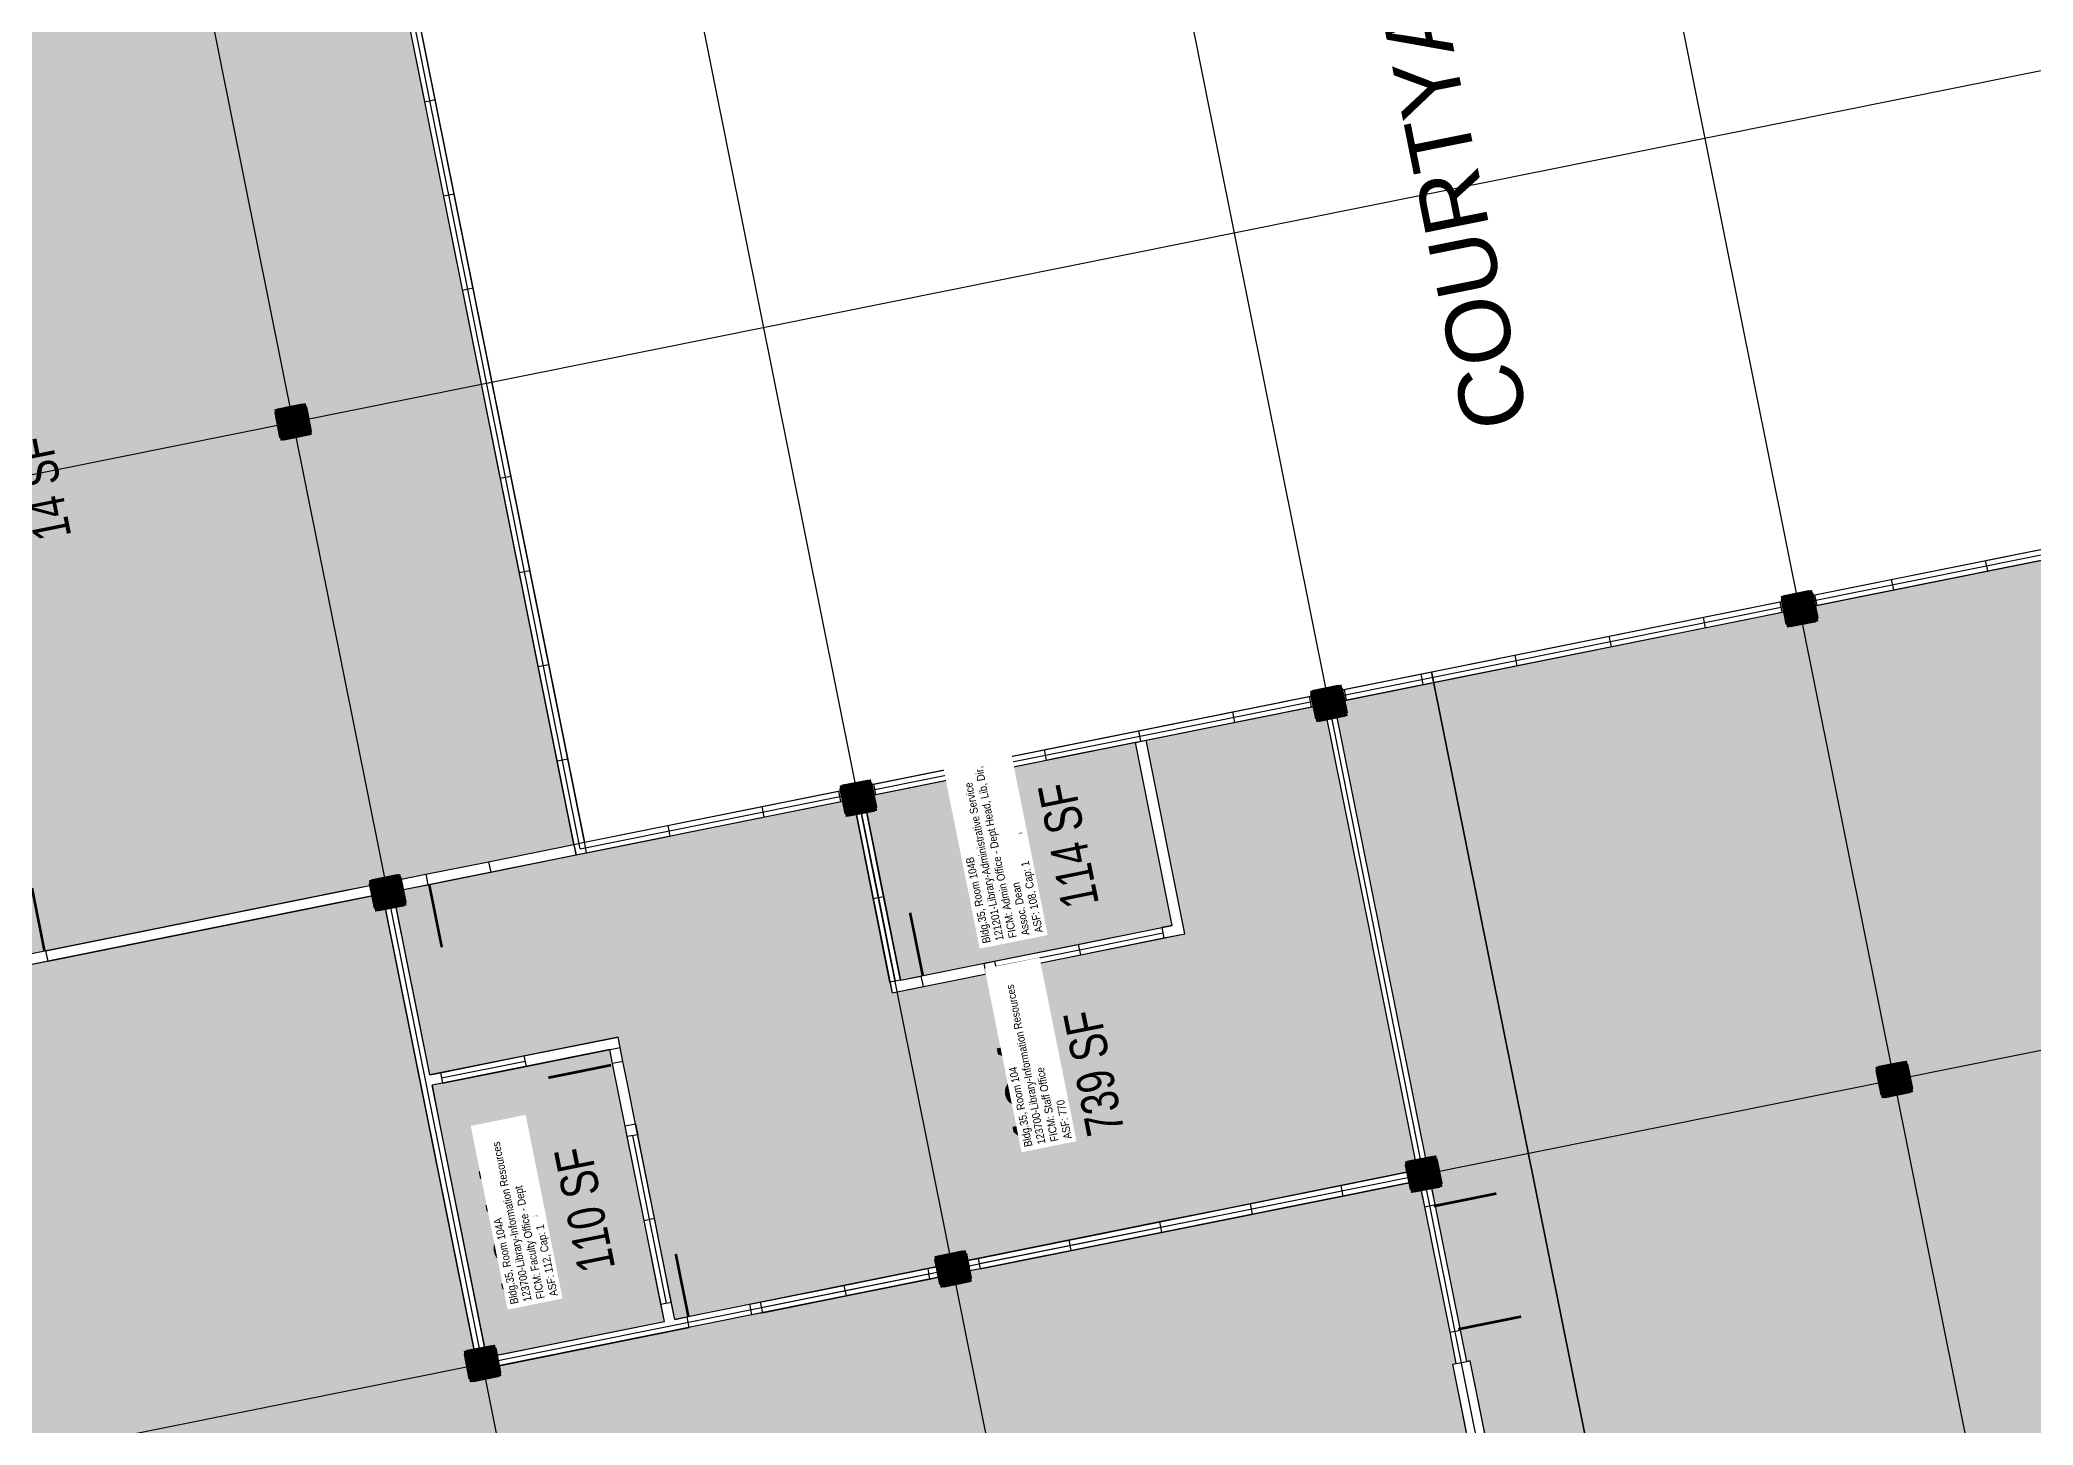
# Model space of a CAD drawing. Header units: inches. Extents: x 69201055 to 69205028, y 27678536 to 27681908.
# Drawn here: x 69202291 to 69203412, y 27679277 to 27680056 of the extents above; entities that cross this region are included whole.
import ezdxf
from ezdxf.enums import TextEntityAlignment as Align

# ---------------------------------------------------------------- set-up
doc = ezdxf.new("R2010")
doc.units = ezdxf.units.IN
doc.header["$LTSCALE"] = 10
doc.header["$MEASUREMENT"] = 0
doc.layers.get('0').update_dxf_attribs({"linetype": 'CONTINUOUS'})
for name, color, linetype in [('A-COLS', 5, 'CONTINUOUS'), ('A-DOOR', 2, 'CONTINUOUS'), ('A-GLAZ', 1, 'CONTINUOUS'), ('A-GRID', 1, 'CONTINUOUS'), ('A-IDEN-RNUM', 7, 'CONTINUOUS'), ('A-IDEN-SNUM', 4, 'CONTINUOUS'), ('A-IDEN-TEXT', 4, 'CONTINUOUS'), ('A-IDEN-VNUM', 4, 'CONTINUOUS'), ('A-WALL', 5, 'CONTINUOUS'), ('AREA-ASSIGN', 7, 'CONTINUOUS'), ('AREA-GROSS', 1, 'CONTINUOUS'), ('AREA-TEXT', 3, 'CONTINUOUS'), ('Rooms-Category-Color', 7, 'CONTINUOUS'), ('Rooms-College-Color', 7, 'CONTINUOUS'), ('Rooms-Department-Color', 7, 'CONTINUOUS'), ('Rooms-Division-Color', 7, 'CONTINUOUS'), ('Rooms-Information', 7, 'CONTINUOUS')]:
    doc.layers.add(name, color=color, linetype=linetype)
doc.styles.add('Annotative', font='arial.ttf')
doc.styles.add('CP_AREA', font='arial.ttf', dxfattribs={"height": 15})
doc.styles.add('CP_ROOMSNUMBER', font='arial.ttf', dxfattribs={"height": 1})
doc.styles.add('CP_ROOMVNUMBER', font='arial.ttf', dxfattribs={"width": 0.85, "height": 0.075})

# ---------------------------------------------------------------- blocks, each defined once
blk = doc.blocks.new('COL')
at = {"layer": 'A-COLS', "const_width": 18}
blk.add_lwpolyline([(0, 9), (0, -9)], dxfattribs=at)
at = {"layer": 'A-COLS'}
blk.add_lwpolyline([(9, 7), (9, -7), (7, -9), (-7, -9), (-9, -7), (-9, 7), (-7, 9), (7, 9)], close=True, dxfattribs=at)

msp = doc.modelspace()

# ---------------------------------------------------------------- hatches: boundary and pattern name
at = {"layer": 'Rooms-Category-Color', "true_color": 0xadadad}
msp.add_hatch(color=253, dxfattribs=at).paths.add_polyline_path([(69202189.7, 27679682), (69202220.5, 27679529.1), (69202223.4, 27679529.7), (69202258.7, 27679536.8), (69202461.6, 27679577.6), (69202482.2, 27679581.7), (69202488.1, 27679582.9), (69202494, 27679584.1), (69202507.7, 27679586.8), (69202543, 27679593.9), (69202591, 27679603.6), (69202507.7, 27680018.3), (69202506.5, 27680024.2), (69202486.4, 27680124.2), (69202485.8, 27680127.1), (69203597.5, 27680350.6), (69203611.7, 27680280.1), (69203618.8, 27680244.8), (69203663.6, 27680021.9), (69203914.6, 27680072.4), (69203954.9, 27679871.7), (69203825.5, 27679845.7), (69203785.2, 27680046.4), (69203663.6, 27680021.9), (69203704, 27679821.2), (69203704.6, 27679818.3), (69203714.2, 27679770.3), (69203721.3, 27679735), (69203730, 27679691.8), (69203732.9, 27679692.4), (69203782.9, 27679702.5), (69203788.8, 27679703.7), (69203831, 27679712.1), (69203832.9, 27679712.5), (69203838.8, 27679713.7), (69204100.6, 27679766.3), (69204073.6, 27679900.7), (69204042.6, 27680054.6), (69204138.7, 27680073.9), (69204114.4, 27680194.5), (69204539, 27680279.8), (69204544.8, 27680281), (69204541.1, 27680299.6), (69204534, 27680334.9), (69204533.4, 27680337.9), (69204526.3, 27680373.2), (69204513.3, 27680437.9), (69204506.2, 27680473.2), (69204505.2, 27680478.1), (69204498.1, 27680513.4), (69204496.3, 27680522.2), (69204492.8, 27680539.8), (69204473.3, 27680636.9), (69204052.7, 27680552.3), (69203956.6, 27680533), (69203952.7, 27680532.2), (69203155.6, 27680372), (69203156.2, 27680369), (69203151.3, 27680368), (69203150.4, 27680367.8), (69202878.8, 27680313.2), (69202843.5, 27680306.1), (69202235.7, 27680183.9), (69202165.1, 27680169.7), (69202097.4, 27680156.1), (69202097.8, 27680154.2), (69202098.6, 27680150.2), (69202099, 27680148.3), (69202104.9, 27680118.9), (69202105.7, 27680114.9), (69202106.1, 27680113), (69202118.1, 27680053.2), (69202115.2, 27680052.6), (69202124, 27680009), (69202132.2, 27679967.8), (69202147, 27679894.4), (69202155.3, 27679853.2)])
at = {"layer": 'Rooms-Category-Color', "true_color": 0xfa9ba3}
for points in [[(69203906.7, 27679320.4), (69203905.7, 27679320.2), (69203909.3, 27679302.5), (69203910.2, 27679302.7), (69203931.1, 27679198.8), (69203886, 27679189.7), (69203839, 27679180.3), (69203674.3, 27679147.2), (69203667, 27679183.4), (69203412.1, 27679132.2), (69203394.9, 27679217.5), (69203393.9, 27679217.3), (69203382.2, 27679214.9), (69203376.3, 27679213.7), (69203378.3, 27679203.9), (69203379.5, 27679198), (69203262.8, 27679174.6), (69203227.5, 27679167.5), (69203132.4, 27679148.4), (69203131.2, 27679154.2), (69203129.2, 27679164), (69203125.3, 27679163.3), (69203095.2, 27679313.3), (69203093.2, 27679312.9), (69203089.7, 27679330.5), (69203075.5, 27679401.1), (69203072.5, 27679415.8), (69203045.9, 27679548.2), (69203044.7, 27679554), (69203018.7, 27679683.4), (69203024.6, 27679684.6), (69203271.6, 27679734.3), (69203277.5, 27679735.5), (69203283.4, 27679736.7), (69203436.3, 27679767.4), (69203442.2, 27679768.6), (69203542.2, 27679788.7), (69203548.1, 27679789.9), (69203606.9, 27679801.7), (69203698.1, 27679820.1), (69203708.3, 27679769.1), (69203715.4, 27679733.8), (69203725.9, 27679681.8), (69203733, 27679646.5), (69203751.9, 27679552.4), (69203764.6, 27679555), (69203799.9, 27679562.1), (69203855.8, 27679573.3), (69203902.5, 27679341), (69203903.7, 27679335.1)], [(69202618.6, 27679481.6), (69202617, 27679489.5), (69202615.9, 27679495.3), (69202510, 27679474.1), (69202489.3, 27679577), (69202495.2, 27679578.2), (69202508.9, 27679580.9), (69202544.2, 27679588), (69202589.3, 27679597.1), (69202592.2, 27679597.7), (69202595.2, 27679598.3), (69202642.2, 27679607.7), (69202648.1, 27679608.9), (69202742.2, 27679627.9), (69202748.1, 27679629), (69202749.9, 27679620.2), (69202770, 27679520.2), (69202795.2, 27679525.3), (69202830.5, 27679532.4), (69202934.7, 27679553.3), (69202912.8, 27679662.2), (69203012.8, 27679682.3), (69203038.8, 27679552.9), (69203040, 27679547), (69203065.4, 27679420.5), (69203059.6, 27679419.3), (69202956.6, 27679398.6), (69202921.3, 27679391.5), (69202647.8, 27679336.5), (69202625.7, 27679446.3), (69202621.2, 27679468.9)], [(69202794.1, 27679531.2), (69202829.3, 27679538.3), (69202927.6, 27679558), (69202906.9, 27679661), (69202859.9, 27679651.5), (69202854, 27679650.3), (69202754, 27679630.2), (69202755.8, 27679621.4), (69202774.7, 27679527.3)], [(69202612.7, 27679480.4), (69202611.2, 27679488.3), (69202511.2, 27679468.2), (69202515.3, 27679447.6), (69202541.9, 27679315.2), (69202641.9, 27679335.3), (69202619.8, 27679445.1), (69202616.5, 27679461.8)]]:
    msp.add_hatch(color=241, dxfattribs=at).paths.add_polyline_path(points)
at = {"layer": 'Rooms-Category-Color', "true_color": 0x99d7b2}
msp.add_hatch(color=253, dxfattribs=at).paths.add_polyline_path([(69202872.9, 27679023.8), (69202880.2, 27678987.5), (69202983.1, 27679008.2), (69202959.8, 27679123.9), (69203014.7, 27679134.9), (69203050, 27679142), (69203112.8, 27679154.6), (69203111.6, 27679160.5), (69203115.5, 27679161.3), (69203112.6, 27679176), (69203111.4, 27679181.9), (69203085.4, 27679311.3), (69203087.3, 27679311.7), (69203083.8, 27679329.3), (69203066.6, 27679414.6), (69203060.7, 27679413.4), (69202957.8, 27679392.7), (69202922.5, 27679385.6), (69202860.7, 27679373.2), (69202854.9, 27679372), (69202537.2, 27679308.2), (69202510.6, 27679440.5), (69202483.4, 27679575.8), (69202462.8, 27679571.7), (69202456.9, 27679570.5), (69202221.6, 27679523.2), (69202225.8, 27679502.6), (69202232.9, 27679467.3), (69202274.3, 27679261.4), (69202275.5, 27679255.5), (69202062.7, 27679212.8), (69202027.4, 27679205.7), (69202013.7, 27679202.9), (69201907.8, 27679181.6), (69201910.6, 27679167.9), (69201924.8, 27679097.3), (69201961.8, 27678913), (69202055.9, 27678931.9), (69202054.6, 27678938.8), (69202052.8, 27678947.6), (69202070.4, 27678951.1), (69202072.2, 27678942.3), (69202073.6, 27678935.5), (69202170.6, 27678955), (69202205.9, 27678962.1), (69202320.6, 27678985.1), (69202319.3, 27678992), (69202317.5, 27679000.8), (69202320.4, 27679001.4), (69202323.4, 27679002), (69202335.1, 27679004.4), (69202336.3, 27678998.5), (69202489.3, 27679029.2), (69202490.8, 27679021.4), (69202497.9, 27678986.1), (69202512.5, 27678913.6), (69202615.5, 27678934.3), (69202608.2, 27678970.5), (69202618, 27678972.5), (69202863.1, 27679021.8)])
at = {"layer": 'Rooms-College-Color', "true_color": 0xadadad}
msp.add_hatch(color=253, dxfattribs=at).paths.add_polyline_path([(69202189.7, 27679682), (69202220.5, 27679529.1), (69202223.4, 27679529.7), (69202258.7, 27679536.8), (69202461.6, 27679577.6), (69202482.2, 27679581.7), (69202488.1, 27679582.9), (69202494, 27679584.1), (69202507.7, 27679586.8), (69202543, 27679593.9), (69202591, 27679603.6), (69202507.7, 27680018.3), (69202506.5, 27680024.2), (69202486.4, 27680124.2), (69202485.8, 27680127.1), (69203597.5, 27680350.6), (69203611.7, 27680280.1), (69203618.8, 27680244.8), (69203663.6, 27680021.9), (69203914.6, 27680072.4), (69203954.9, 27679871.7), (69203825.5, 27679845.7), (69203785.2, 27680046.4), (69203663.6, 27680021.9), (69203704, 27679821.2), (69203704.6, 27679818.3), (69203714.2, 27679770.3), (69203721.3, 27679735), (69203730, 27679691.8), (69203732.9, 27679692.4), (69203782.9, 27679702.5), (69203788.8, 27679703.7), (69203831, 27679712.1), (69203832.9, 27679712.5), (69203838.8, 27679713.7), (69204100.6, 27679766.3), (69204073.6, 27679900.7), (69204042.6, 27680054.6), (69204138.7, 27680073.9), (69204114.4, 27680194.5), (69204539, 27680279.8), (69204544.8, 27680281), (69204541.1, 27680299.6), (69204534, 27680334.9), (69204533.4, 27680337.9), (69204526.3, 27680373.2), (69204513.3, 27680437.9), (69204506.2, 27680473.2), (69204505.2, 27680478.1), (69204498.1, 27680513.4), (69204496.3, 27680522.2), (69204492.8, 27680539.8), (69204473.3, 27680636.9), (69204052.7, 27680552.3), (69203956.6, 27680533), (69203952.7, 27680532.2), (69203155.6, 27680372), (69203156.2, 27680369), (69203151.3, 27680368), (69203150.4, 27680367.8), (69202878.8, 27680313.2), (69202843.5, 27680306.1), (69202235.7, 27680183.9), (69202165.1, 27680169.7), (69202097.4, 27680156.1), (69202097.8, 27680154.2), (69202098.6, 27680150.2), (69202099, 27680148.3), (69202104.9, 27680118.9), (69202105.7, 27680114.9), (69202106.1, 27680113), (69202118.1, 27680053.2), (69202115.2, 27680052.6), (69202124, 27680009), (69202132.2, 27679967.8), (69202147, 27679894.4), (69202155.3, 27679853.2)])
at = {"layer": 'Rooms-College-Color', "true_color": 0x80bc67}
for points in [[(69203906.7, 27679320.4), (69203905.7, 27679320.2), (69203909.3, 27679302.5), (69203910.2, 27679302.7), (69203931.1, 27679198.8), (69203886, 27679189.7), (69203839, 27679180.3), (69203674.3, 27679147.2), (69203667, 27679183.4), (69203412.1, 27679132.2), (69203394.9, 27679217.5), (69203393.9, 27679217.3), (69203382.2, 27679214.9), (69203376.3, 27679213.7), (69203378.3, 27679203.9), (69203379.5, 27679198), (69203262.8, 27679174.6), (69203227.5, 27679167.5), (69203132.4, 27679148.4), (69203131.2, 27679154.2), (69203129.2, 27679164), (69203125.3, 27679163.3), (69203095.2, 27679313.3), (69203093.2, 27679312.9), (69203089.7, 27679330.5), (69203075.5, 27679401.1), (69203072.5, 27679415.8), (69203045.9, 27679548.2), (69203044.7, 27679554), (69203018.7, 27679683.4), (69203024.6, 27679684.6), (69203271.6, 27679734.3), (69203277.5, 27679735.5), (69203283.4, 27679736.7), (69203436.3, 27679767.4), (69203442.2, 27679768.6), (69203542.2, 27679788.7), (69203548.1, 27679789.9), (69203606.9, 27679801.7), (69203698.1, 27679820.1), (69203708.3, 27679769.1), (69203715.4, 27679733.8), (69203725.9, 27679681.8), (69203733, 27679646.5), (69203751.9, 27679552.4), (69203764.6, 27679555), (69203799.9, 27679562.1), (69203855.8, 27679573.3), (69203902.5, 27679341), (69203903.7, 27679335.1)], [(69202618.6, 27679481.6), (69202617, 27679489.5), (69202615.9, 27679495.3), (69202510, 27679474.1), (69202489.3, 27679577), (69202495.2, 27679578.2), (69202508.9, 27679580.9), (69202544.2, 27679588), (69202589.3, 27679597.1), (69202592.2, 27679597.7), (69202595.2, 27679598.3), (69202642.2, 27679607.7), (69202648.1, 27679608.9), (69202742.2, 27679627.9), (69202748.1, 27679629), (69202749.9, 27679620.2), (69202770, 27679520.2), (69202795.2, 27679525.3), (69202830.5, 27679532.4), (69202934.7, 27679553.3), (69202912.8, 27679662.2), (69203012.8, 27679682.3), (69203038.8, 27679552.9), (69203040, 27679547), (69203065.4, 27679420.5), (69203059.6, 27679419.3), (69202956.6, 27679398.6), (69202921.3, 27679391.5), (69202647.8, 27679336.5), (69202625.7, 27679446.3), (69202621.2, 27679468.9)], [(69202794.1, 27679531.2), (69202829.3, 27679538.3), (69202927.6, 27679558), (69202906.9, 27679661), (69202859.9, 27679651.5), (69202854, 27679650.3), (69202754, 27679630.2), (69202755.8, 27679621.4), (69202774.7, 27679527.3)], [(69202872.9, 27679023.8), (69202880.2, 27678987.5), (69202983.1, 27679008.2), (69202959.8, 27679123.9), (69203014.7, 27679134.9), (69203050, 27679142), (69203112.8, 27679154.6), (69203111.6, 27679160.5), (69203115.5, 27679161.3), (69203112.6, 27679176), (69203111.4, 27679181.9), (69203085.4, 27679311.3), (69203087.3, 27679311.7), (69203083.8, 27679329.3), (69203066.6, 27679414.6), (69203060.7, 27679413.4), (69202957.8, 27679392.7), (69202922.5, 27679385.6), (69202860.7, 27679373.2), (69202854.9, 27679372), (69202537.2, 27679308.2), (69202510.6, 27679440.5), (69202483.4, 27679575.8), (69202462.8, 27679571.7), (69202456.9, 27679570.5), (69202221.6, 27679523.2), (69202225.8, 27679502.6), (69202232.9, 27679467.3), (69202274.3, 27679261.4), (69202275.5, 27679255.5), (69202062.7, 27679212.8), (69202027.4, 27679205.7), (69202013.7, 27679202.9), (69201907.8, 27679181.6), (69201910.6, 27679167.9), (69201924.8, 27679097.3), (69201961.8, 27678913), (69202055.9, 27678931.9), (69202054.6, 27678938.8), (69202052.8, 27678947.6), (69202070.4, 27678951.1), (69202072.2, 27678942.3), (69202073.6, 27678935.5), (69202170.6, 27678955), (69202205.9, 27678962.1), (69202320.6, 27678985.1), (69202319.3, 27678992), (69202317.5, 27679000.8), (69202320.4, 27679001.4), (69202323.4, 27679002), (69202335.1, 27679004.4), (69202336.3, 27678998.5), (69202489.3, 27679029.2), (69202490.8, 27679021.4), (69202497.9, 27678986.1), (69202512.5, 27678913.6), (69202615.5, 27678934.3), (69202608.2, 27678970.5), (69202618, 27678972.5), (69202863.1, 27679021.8)], [(69202612.7, 27679480.4), (69202611.2, 27679488.3), (69202511.2, 27679468.2), (69202515.3, 27679447.6), (69202541.9, 27679315.2), (69202641.9, 27679335.3), (69202619.8, 27679445.1), (69202616.5, 27679461.8)]]:
    msp.add_hatch(color=83, dxfattribs=at).paths.add_polyline_path(points)
at = {"layer": 'Rooms-Department-Color', "true_color": 0xacacac}
msp.add_hatch(color=253, dxfattribs=at).paths.add_polyline_path([(69202189.7, 27679682), (69202220.5, 27679529.1), (69202223.4, 27679529.7), (69202258.7, 27679536.8), (69202461.6, 27679577.6), (69202482.2, 27679581.7), (69202488.1, 27679582.9), (69202494, 27679584.1), (69202507.7, 27679586.8), (69202543, 27679593.9), (69202591, 27679603.6), (69202507.7, 27680018.3), (69202506.5, 27680024.2), (69202486.4, 27680124.2), (69202485.8, 27680127.1), (69203597.5, 27680350.6), (69203611.7, 27680280.1), (69203618.8, 27680244.8), (69203663.6, 27680021.9), (69203914.6, 27680072.4), (69203954.9, 27679871.7), (69203825.5, 27679845.7), (69203785.2, 27680046.4), (69203663.6, 27680021.9), (69203704, 27679821.2), (69203704.6, 27679818.3), (69203714.2, 27679770.3), (69203721.3, 27679735), (69203730, 27679691.8), (69203732.9, 27679692.4), (69203782.9, 27679702.5), (69203788.8, 27679703.7), (69203831, 27679712.1), (69203832.9, 27679712.5), (69203838.8, 27679713.7), (69204100.6, 27679766.3), (69204073.6, 27679900.7), (69204042.6, 27680054.6), (69204138.7, 27680073.9), (69204114.4, 27680194.5), (69204539, 27680279.8), (69204544.8, 27680281), (69204541.1, 27680299.6), (69204534, 27680334.9), (69204533.4, 27680337.9), (69204526.3, 27680373.2), (69204513.3, 27680437.9), (69204506.2, 27680473.2), (69204505.2, 27680478.1), (69204498.1, 27680513.4), (69204496.3, 27680522.2), (69204492.8, 27680539.8), (69204473.3, 27680636.9), (69204052.7, 27680552.3), (69203956.6, 27680533), (69203952.7, 27680532.2), (69203155.6, 27680372), (69203156.2, 27680369), (69203151.3, 27680368), (69203150.4, 27680367.8), (69202878.8, 27680313.2), (69202843.5, 27680306.1), (69202235.7, 27680183.9), (69202165.1, 27680169.7), (69202097.4, 27680156.1), (69202097.8, 27680154.2), (69202098.6, 27680150.2), (69202099, 27680148.3), (69202104.9, 27680118.9), (69202105.7, 27680114.9), (69202106.1, 27680113), (69202118.1, 27680053.2), (69202115.2, 27680052.6), (69202124, 27680009), (69202132.2, 27679967.8), (69202147, 27679894.4), (69202155.3, 27679853.2)])
at = {"layer": 'Rooms-Department-Color', "true_color": 0x62f98f}
for points in [[(69203906.7, 27679320.4), (69203905.7, 27679320.2), (69203909.3, 27679302.5), (69203910.2, 27679302.7), (69203931.1, 27679198.8), (69203886, 27679189.7), (69203839, 27679180.3), (69203674.3, 27679147.2), (69203667, 27679183.4), (69203412.1, 27679132.2), (69203394.9, 27679217.5), (69203393.9, 27679217.3), (69203382.2, 27679214.9), (69203376.3, 27679213.7), (69203378.3, 27679203.9), (69203379.5, 27679198), (69203262.8, 27679174.6), (69203227.5, 27679167.5), (69203132.4, 27679148.4), (69203131.2, 27679154.2), (69203129.2, 27679164), (69203125.3, 27679163.3), (69203095.2, 27679313.3), (69203093.2, 27679312.9), (69203089.7, 27679330.5), (69203075.5, 27679401.1), (69203072.5, 27679415.8), (69203045.9, 27679548.2), (69203044.7, 27679554), (69203018.7, 27679683.4), (69203024.6, 27679684.6), (69203271.6, 27679734.3), (69203277.5, 27679735.5), (69203283.4, 27679736.7), (69203436.3, 27679767.4), (69203442.2, 27679768.6), (69203542.2, 27679788.7), (69203548.1, 27679789.9), (69203606.9, 27679801.7), (69203698.1, 27679820.1), (69203708.3, 27679769.1), (69203715.4, 27679733.8), (69203725.9, 27679681.8), (69203733, 27679646.5), (69203751.9, 27679552.4), (69203764.6, 27679555), (69203799.9, 27679562.1), (69203855.8, 27679573.3), (69203902.5, 27679341), (69203903.7, 27679335.1)], [(69202618.6, 27679481.6), (69202617, 27679489.5), (69202615.9, 27679495.3), (69202510, 27679474.1), (69202489.3, 27679577), (69202495.2, 27679578.2), (69202508.9, 27679580.9), (69202544.2, 27679588), (69202589.3, 27679597.1), (69202592.2, 27679597.7), (69202595.2, 27679598.3), (69202642.2, 27679607.7), (69202648.1, 27679608.9), (69202742.2, 27679627.9), (69202748.1, 27679629), (69202749.9, 27679620.2), (69202770, 27679520.2), (69202795.2, 27679525.3), (69202830.5, 27679532.4), (69202934.7, 27679553.3), (69202912.8, 27679662.2), (69203012.8, 27679682.3), (69203038.8, 27679552.9), (69203040, 27679547), (69203065.4, 27679420.5), (69203059.6, 27679419.3), (69202956.6, 27679398.6), (69202921.3, 27679391.5), (69202647.8, 27679336.5), (69202625.7, 27679446.3), (69202621.2, 27679468.9)], [(69202794.1, 27679531.2), (69202829.3, 27679538.3), (69202927.6, 27679558), (69202906.9, 27679661), (69202859.9, 27679651.5), (69202854, 27679650.3), (69202754, 27679630.2), (69202755.8, 27679621.4), (69202774.7, 27679527.3)], [(69202872.9, 27679023.8), (69202880.2, 27678987.5), (69202983.1, 27679008.2), (69202959.8, 27679123.9), (69203014.7, 27679134.9), (69203050, 27679142), (69203112.8, 27679154.6), (69203111.6, 27679160.5), (69203115.5, 27679161.3), (69203112.6, 27679176), (69203111.4, 27679181.9), (69203085.4, 27679311.3), (69203087.3, 27679311.7), (69203083.8, 27679329.3), (69203066.6, 27679414.6), (69203060.7, 27679413.4), (69202957.8, 27679392.7), (69202922.5, 27679385.6), (69202860.7, 27679373.2), (69202854.9, 27679372), (69202537.2, 27679308.2), (69202510.6, 27679440.5), (69202483.4, 27679575.8), (69202462.8, 27679571.7), (69202456.9, 27679570.5), (69202221.6, 27679523.2), (69202225.8, 27679502.6), (69202232.9, 27679467.3), (69202274.3, 27679261.4), (69202275.5, 27679255.5), (69202062.7, 27679212.8), (69202027.4, 27679205.7), (69202013.7, 27679202.9), (69201907.8, 27679181.6), (69201910.6, 27679167.9), (69201924.8, 27679097.3), (69201961.8, 27678913), (69202055.9, 27678931.9), (69202054.6, 27678938.8), (69202052.8, 27678947.6), (69202070.4, 27678951.1), (69202072.2, 27678942.3), (69202073.6, 27678935.5), (69202170.6, 27678955), (69202205.9, 27678962.1), (69202320.6, 27678985.1), (69202319.3, 27678992), (69202317.5, 27679000.8), (69202320.4, 27679001.4), (69202323.4, 27679002), (69202335.1, 27679004.4), (69202336.3, 27678998.5), (69202489.3, 27679029.2), (69202490.8, 27679021.4), (69202497.9, 27678986.1), (69202512.5, 27678913.6), (69202615.5, 27678934.3), (69202608.2, 27678970.5), (69202618, 27678972.5), (69202863.1, 27679021.8)], [(69202612.7, 27679480.4), (69202611.2, 27679488.3), (69202511.2, 27679468.2), (69202515.3, 27679447.6), (69202541.9, 27679315.2), (69202641.9, 27679335.3), (69202619.8, 27679445.1), (69202616.5, 27679461.8)]]:
    msp.add_hatch(color=91, dxfattribs=at).paths.add_polyline_path(points)
at = {"layer": 'Rooms-Division-Color', "true_color": 0xadadad}
msp.add_hatch(color=253, dxfattribs=at).paths.add_polyline_path([(69202189.7, 27679682), (69202220.5, 27679529.1), (69202223.4, 27679529.7), (69202258.7, 27679536.8), (69202461.6, 27679577.6), (69202482.2, 27679581.7), (69202488.1, 27679582.9), (69202494, 27679584.1), (69202507.7, 27679586.8), (69202543, 27679593.9), (69202591, 27679603.6), (69202507.7, 27680018.3), (69202506.5, 27680024.2), (69202486.4, 27680124.2), (69202485.8, 27680127.1), (69203597.5, 27680350.6), (69203611.7, 27680280.1), (69203618.8, 27680244.8), (69203663.6, 27680021.9), (69203914.6, 27680072.4), (69203954.9, 27679871.7), (69203825.5, 27679845.7), (69203785.2, 27680046.4), (69203663.6, 27680021.9), (69203704, 27679821.2), (69203704.6, 27679818.3), (69203714.2, 27679770.3), (69203721.3, 27679735), (69203730, 27679691.8), (69203732.9, 27679692.4), (69203782.9, 27679702.5), (69203788.8, 27679703.7), (69203831, 27679712.1), (69203832.9, 27679712.5), (69203838.8, 27679713.7), (69204100.6, 27679766.3), (69204073.6, 27679900.7), (69204042.6, 27680054.6), (69204138.7, 27680073.9), (69204114.4, 27680194.5), (69204539, 27680279.8), (69204544.8, 27680281), (69204541.1, 27680299.6), (69204534, 27680334.9), (69204533.4, 27680337.9), (69204526.3, 27680373.2), (69204513.3, 27680437.9), (69204506.2, 27680473.2), (69204505.2, 27680478.1), (69204498.1, 27680513.4), (69204496.3, 27680522.2), (69204492.8, 27680539.8), (69204473.3, 27680636.9), (69204052.7, 27680552.3), (69203956.6, 27680533), (69203952.7, 27680532.2), (69203155.6, 27680372), (69203156.2, 27680369), (69203151.3, 27680368), (69203150.4, 27680367.8), (69202878.8, 27680313.2), (69202843.5, 27680306.1), (69202235.7, 27680183.9), (69202165.1, 27680169.7), (69202097.4, 27680156.1), (69202097.8, 27680154.2), (69202098.6, 27680150.2), (69202099, 27680148.3), (69202104.9, 27680118.9), (69202105.7, 27680114.9), (69202106.1, 27680113), (69202118.1, 27680053.2), (69202115.2, 27680052.6), (69202124, 27680009), (69202132.2, 27679967.8), (69202147, 27679894.4), (69202155.3, 27679853.2)])
at = {"layer": 'Rooms-Division-Color', "true_color": 0x62f98f}
for points in [[(69203906.7, 27679320.4), (69203905.7, 27679320.2), (69203909.3, 27679302.5), (69203910.2, 27679302.7), (69203931.1, 27679198.8), (69203886, 27679189.7), (69203839, 27679180.3), (69203674.3, 27679147.2), (69203667, 27679183.4), (69203412.1, 27679132.2), (69203394.9, 27679217.5), (69203393.9, 27679217.3), (69203382.2, 27679214.9), (69203376.3, 27679213.7), (69203378.3, 27679203.9), (69203379.5, 27679198), (69203262.8, 27679174.6), (69203227.5, 27679167.5), (69203132.4, 27679148.4), (69203131.2, 27679154.2), (69203129.2, 27679164), (69203125.3, 27679163.3), (69203095.2, 27679313.3), (69203093.2, 27679312.9), (69203089.7, 27679330.5), (69203075.5, 27679401.1), (69203072.5, 27679415.8), (69203045.9, 27679548.2), (69203044.7, 27679554), (69203018.7, 27679683.4), (69203024.6, 27679684.6), (69203271.6, 27679734.3), (69203277.5, 27679735.5), (69203283.4, 27679736.7), (69203436.3, 27679767.4), (69203442.2, 27679768.6), (69203542.2, 27679788.7), (69203548.1, 27679789.9), (69203606.9, 27679801.7), (69203698.1, 27679820.1), (69203708.3, 27679769.1), (69203715.4, 27679733.8), (69203725.9, 27679681.8), (69203733, 27679646.5), (69203751.9, 27679552.4), (69203764.6, 27679555), (69203799.9, 27679562.1), (69203855.8, 27679573.3), (69203902.5, 27679341), (69203903.7, 27679335.1)], [(69202618.6, 27679481.6), (69202617, 27679489.5), (69202615.9, 27679495.3), (69202510, 27679474.1), (69202489.3, 27679577), (69202495.2, 27679578.2), (69202508.9, 27679580.9), (69202544.2, 27679588), (69202589.3, 27679597.1), (69202592.2, 27679597.7), (69202595.2, 27679598.3), (69202642.2, 27679607.7), (69202648.1, 27679608.9), (69202742.2, 27679627.9), (69202748.1, 27679629), (69202749.9, 27679620.2), (69202770, 27679520.2), (69202795.2, 27679525.3), (69202830.5, 27679532.4), (69202934.7, 27679553.3), (69202912.8, 27679662.2), (69203012.8, 27679682.3), (69203038.8, 27679552.9), (69203040, 27679547), (69203065.4, 27679420.5), (69203059.6, 27679419.3), (69202956.6, 27679398.6), (69202921.3, 27679391.5), (69202647.8, 27679336.5), (69202625.7, 27679446.3), (69202621.2, 27679468.9)], [(69202794.1, 27679531.2), (69202829.3, 27679538.3), (69202927.6, 27679558), (69202906.9, 27679661), (69202859.9, 27679651.5), (69202854, 27679650.3), (69202754, 27679630.2), (69202755.8, 27679621.4), (69202774.7, 27679527.3)], [(69202872.9, 27679023.8), (69202880.2, 27678987.5), (69202983.1, 27679008.2), (69202959.8, 27679123.9), (69203014.7, 27679134.9), (69203050, 27679142), (69203112.8, 27679154.6), (69203111.6, 27679160.5), (69203115.5, 27679161.3), (69203112.6, 27679176), (69203111.4, 27679181.9), (69203085.4, 27679311.3), (69203087.3, 27679311.7), (69203083.8, 27679329.3), (69203066.6, 27679414.6), (69203060.7, 27679413.4), (69202957.8, 27679392.7), (69202922.5, 27679385.6), (69202860.7, 27679373.2), (69202854.9, 27679372), (69202537.2, 27679308.2), (69202510.6, 27679440.5), (69202483.4, 27679575.8), (69202462.8, 27679571.7), (69202456.9, 27679570.5), (69202221.6, 27679523.2), (69202225.8, 27679502.6), (69202232.9, 27679467.3), (69202274.3, 27679261.4), (69202275.5, 27679255.5), (69202062.7, 27679212.8), (69202027.4, 27679205.7), (69202013.7, 27679202.9), (69201907.8, 27679181.6), (69201910.6, 27679167.9), (69201924.8, 27679097.3), (69201961.8, 27678913), (69202055.9, 27678931.9), (69202054.6, 27678938.8), (69202052.8, 27678947.6), (69202070.4, 27678951.1), (69202072.2, 27678942.3), (69202073.6, 27678935.5), (69202170.6, 27678955), (69202205.9, 27678962.1), (69202320.6, 27678985.1), (69202319.3, 27678992), (69202317.5, 27679000.8), (69202320.4, 27679001.4), (69202323.4, 27679002), (69202335.1, 27679004.4), (69202336.3, 27678998.5), (69202489.3, 27679029.2), (69202490.8, 27679021.4), (69202497.9, 27678986.1), (69202512.5, 27678913.6), (69202615.5, 27678934.3), (69202608.2, 27678970.5), (69202618, 27678972.5), (69202863.1, 27679021.8)], [(69202612.7, 27679480.4), (69202611.2, 27679488.3), (69202511.2, 27679468.2), (69202515.3, 27679447.6), (69202541.9, 27679315.2), (69202641.9, 27679335.3), (69202619.8, 27679445.1), (69202616.5, 27679461.8)]]:
    msp.add_hatch(color=91, dxfattribs=at).paths.add_polyline_path(points)

# ---------------------------------------------------------------- linework, layer by layer
at = {"layer": 'A-DOOR'}
for points in [[(69202509.6, 27679581.1, 1.5, 1.5, 0), (69202516.7, 27679545.8, 0, 0, 0), (69202517.5, 27679545.9, 0, 0, 0.414214), (69202543.9, 27679589.5, 0, 0, 0.414214)], [(69202293.2, 27679543.7, 1.5, 1.5, 0), (69202286.2, 27679579, 0, 0, 0), (69202285.4, 27679578.8, 0, 0, 0.414214), (69202259, 27679535.3, 0, 0, 0.414214)], [(69202787.2, 27679530, 1.5, 1.5, 0), (69202780.1, 27679565.2, 0, 0, 0), (69202780.8, 27679565.4, 0, 0, -0.414214), (69202822, 27679535.4, 0, 0, -0.414214)], [(69202611.9, 27679479.5, 1.5, 1.5, 0), (69202576.6, 27679472.4, 0, 0, 0), (69202576.8, 27679471.7, 0, 0, 0.414214), (69202620.3, 27679445.2, 0, 0, 0.414214)], [(69203074.6, 27679400.2, 1.5, 1.5, 0), (69203109.9, 27679407.3, 0, 0, 0), (69203110.1, 27679406.5, 0, 0, -0.414214), (69203080.1, 27679365.3, 0, 0, -0.414214)], [(69202655.4, 27679338.1, 1.5, 1.5, 0), (69202648.3, 27679373.3, 0, 0, 0), (69202649, 27679373.5, 0, 0, -0.414214), (69202690.2, 27679343.5, 0, 0, -0.414214)], [(69203088.5, 27679331, 1.5, 1.5, 0), (69203123.8, 27679338.1, 0, 0, 0), (69203123.7, 27679338.9, 0, 0, 0.414214), (69203080.1, 27679365.3, 0, 0, 0.414214)]]:
    msp.add_lwpolyline(points, format="xyseb", dxfattribs=at)
at = {"layer": 'A-GLAZ'}
for p, q in [((69202592.2, 27679597.7), (69202485.8, 27680127.1)), ((69202594.6, 27679601.2), (69202489.3, 27680124.7)), ((69202596.9, 27679604.8), (69202492.8, 27680122.4)), ((69202507.1, 27680021.2), (69202512.9, 27680022.4)), ((69202517.7, 27679968.3), (69202523.6, 27679969.5)), ((69202528.4, 27679915.3), (69202534.2, 27679916.5)), ((69202539, 27679862.4), (69202544.9, 27679863.6)), ((69202549.6, 27679809.5), (69202555.5, 27679810.6)), ((69203288.1, 27679743.7), (69203535.1, 27679793.4)), ((69203288.7, 27679740.8), (69203535.7, 27679790.5)), ((69203289.3, 27679737.9), (69203536.3, 27679787.5)), ((69202560.3, 27679756.5), (69202566.2, 27679757.7)), ((69203386.3, 27679757.4), (69203385.1, 27679763.2)), ((69203290.3, 27679738), (69203289.1, 27679743.9)), ((69203333.4, 27679746.7), (69203332.2, 27679752.6)), ((69203023.4, 27679690.5), (69203270.4, 27679740.2)), ((69203024, 27679687.6), (69203271, 27679737.2)), ((69203024.6, 27679684.6), (69203271.6, 27679734.3)), ((69203270.6, 27679734.1), (69203269.5, 27679740)), ((69203174.6, 27679714.8), (69203173.4, 27679720.7)), ((69203227.5, 27679725.4), (69203226.3, 27679731.3)), ((69203121.6, 27679704.1), (69203120.4, 27679710)), ((69202570.9, 27679703.6), (69202576.8, 27679704.8)), ((69203068.7, 27679693.5), (69203067.5, 27679699.4)), ((69202758.7, 27679637.3), (69203005.7, 27679687)), ((69203025.5, 27679684.8), (69203024.4, 27679690.7)), ((69202759.3, 27679634.3), (69203006.3, 27679684)), ((69202759.9, 27679631.4), (69203006.9, 27679681.1)), ((69202962.8, 27679672.2), (69202961.6, 27679678.1)), ((69203005.9, 27679680.9), (69203004.8, 27679686.8)), ((69202909.9, 27679661.6), (69202908.7, 27679667.4)), ((69202856.9, 27679650.9), (69202855.7, 27679656.8)), ((69202581.6, 27679650.6), (69202587.5, 27679651.8)), ((69202804, 27679640.3), (69202802.8, 27679646.2)), ((69202594.6, 27679601.2), (69202741.6, 27679630.8)), ((69202596.9, 27679604.8), (69202741, 27679633.7)), ((69202741.2, 27679627.7), (69202740.1, 27679633.5)), ((69202760.8, 27679631.6), (69202759.7, 27679637.5)), ((69202592.2, 27679597.7), (69202742.2, 27679627.9)), ((69202698.1, 27679619), (69202696.9, 27679624.9)), ((69202759.3, 27679573.2), (69202749.9, 27679620.2)), ((69202752.8, 27679620.8), (69202762.3, 27679573.7)), ((69202765.2, 27679574.3), (69202755.8, 27679621.4)), ((69202645.2, 27679608.3), (69202644, 27679614.2)), ((69202591, 27679603.6), (69202596.9, 27679604.8)), ((69202598.1, 27679598.9), (69202596.9, 27679604.8)), ((69202759.3, 27679573.2), (69202765.2, 27679574.3)), ((69202768.8, 27679526.1), (69202759.3, 27679573.2)), ((69202762.3, 27679573.7), (69202771.7, 27679526.7)), ((69202774.7, 27679527.3), (69202765.2, 27679574.3)), ((69202874.7, 27679547.4), (69202921.7, 27679556.8)), ((69202875.3, 27679544.4), (69202922.3, 27679553.9)), ((69202827.6, 27679537.9), (69202874.7, 27679547.4)), ((69202828.2, 27679535), (69202875.3, 27679544.4)), ((69202828.8, 27679532), (69202875.9, 27679541.5)), ((69202874.7, 27679547.4), (69202875.9, 27679541.5)), ((69202875.9, 27679541.5), (69202922.9, 27679551)), ((69202515.9, 27679475.2), (69202562.9, 27679484.7)), ((69202516.5, 27679472.3), (69202563.5, 27679481.8)), ((69202517, 27679469.4), (69202564.1, 27679478.8)), ((69202636.4, 27679393.4), (69202626.9, 27679440.4)), ((69202630.5, 27679392.2), (69202621, 27679439.3)), ((69202624, 27679439.9), (69202633.4, 27679392.8)), ((69202818.4, 27679370.8), (69203022.3, 27679411.8)), ((69202819, 27679367.9), (69203022.9, 27679408.9)), ((69202819.6, 27679364.9), (69203023.5, 27679405.9)), ((69202971.3, 27679401.6), (69202972.5, 27679395.7)), ((69202630.5, 27679392.2), (69202636.4, 27679393.4)), ((69202639.9, 27679345.1), (69202630.5, 27679392.2)), ((69202633.4, 27679392.8), (69202642.9, 27679345.7)), ((69202645.8, 27679346.3), (69202636.4, 27679393.4)), ((69202920.3, 27679391.3), (69202921.5, 27679385.4)), ((69202869.4, 27679381.1), (69202870.5, 27679375.2)), ((69202742.9, 27679355.6), (69202790, 27679365.1)), ((69202743.5, 27679352.7), (69202790.5, 27679362.2)), ((69202695.8, 27679346.2), (69202742.9, 27679355.6)), ((69202696.4, 27679343.2), (69202743.5, 27679352.7)), ((69202742.9, 27679355.6), (69202744.1, 27679349.8)), ((69202744.1, 27679349.8), (69202791.1, 27679359.2)), ((69202697, 27679340.3), (69202744.1, 27679349.8))]:
    msp.add_line(p, q, dxfattribs=at)
at = {"layer": 'A-GRID'}
for p, q in [((69203440.1, 27678942), (69202907.9, 27681589)), ((69203175.4, 27678888.7), (69202643.2, 27681535.8)), ((69202910.7, 27678835.5), (69202378.5, 27681482.5)), ((69202646, 27678782.3), (69202113.8, 27681429.3)), ((69201374.3, 27679628.2), (69204815.4, 27680320.1)), ((69201601.9, 27679398.6), (69204868.7, 27680055.4)), ((69201480.8, 27679098.8), (69204921.9, 27679790.7))]:
    msp.add_line(p, q, dxfattribs=at)
at = {"layer": 'A-WALL'}
for p, q in [((69202906.9, 27679661), (69202912.8, 27679662.2)), ((69202927.6, 27679558), (69202906.9, 27679661)), ((69202934.7, 27679553.3), (69202912.8, 27679662.2)), ((69202543, 27679593.9), (69202591, 27679603.6)), ((69202544.2, 27679588), (69202592.2, 27679597.7)), ((69202591, 27679603.6), (69202592.2, 27679597.7)), ((69202494, 27679584.1), (69202507.7, 27679586.8)), ((69202507.7, 27679586.8), (69202508.9, 27679580.9)), ((69202543, 27679593.9), (69202544.2, 27679588)), ((69202294, 27679543.8), (69202476.3, 27679580.5)), ((69202495.2, 27679578.2), (69202508.9, 27679580.9)), ((69202295.2, 27679538), (69202477.5, 27679574.6)), ((69202534.9, 27679319.9), (69202485.2, 27679567)), ((69202510, 27679474.1), (69202491.1, 27679568.2)), ((69202927.6, 27679558), (69202921.7, 27679556.8)), ((69202921.7, 27679556.8), (69202922.9, 27679551)), ((69202922.9, 27679551), (69202934.7, 27679553.3)), ((69202295.2, 27679538), (69202294, 27679543.8)), ((69202821.7, 27679536.7), (69202827.6, 27679537.9)), ((69202822.9, 27679530.9), (69202821.7, 27679536.7)), ((69202828.8, 27679532), (69202822.9, 27679530.9)), ((69202827.6, 27679537.9), (69202828.8, 27679532)), ((69202774.7, 27679527.3), (69202768.8, 27679526.1)), ((69202768.8, 27679526.1), (69202770, 27679520.2)), ((69202770, 27679520.2), (69202787.6, 27679523.8)), ((69202774.7, 27679527.3), (69202786.4, 27679529.6)), ((69202787.6, 27679523.8), (69202786.4, 27679529.6)), ((69202562.9, 27679484.7), (69202615.9, 27679495.3)), ((69202564.1, 27679478.8), (69202617, 27679489.5)), ((69202612.7, 27679480.4), (69202611.2, 27679488.3)), ((69202618.6, 27679481.6), (69202615.9, 27679495.3)), ((69202510, 27679474.1), (69202515.9, 27679475.2)), ((69202515.9, 27679475.2), (69202517, 27679469.4)), ((69202562.9, 27679484.7), (69202564.1, 27679478.8)), ((69202618.6, 27679481.6), (69202612.7, 27679480.4)), ((69202517, 27679469.4), (69202511.2, 27679468.2)), ((69202540.7, 27679321.1), (69202511.2, 27679468.2)), ((69202625.7, 27679446.3), (69202619.8, 27679445.1)), ((69202621, 27679439.3), (69202619.8, 27679445.1)), ((69202626.9, 27679440.4), (69202621, 27679439.3)), ((69202625.7, 27679446.3), (69202626.9, 27679440.4)), ((69203022.3, 27679411.8), (69203059.6, 27679419.3)), ((69203022.3, 27679411.8), (69203023.5, 27679405.9)), ((69203023.5, 27679405.9), (69203060.7, 27679413.4)), ((69203069.6, 27679399.9), (69203067.8, 27679408.7)), ((69203075.5, 27679401.1), (69203073.7, 27679409.9)), ((69203069.6, 27679399.9), (69203075.5, 27679401.1)), ((69202790, 27679365.1), (69202794.9, 27679366.1)), ((69202790, 27679365.1), (69202791.1, 27679359.2)), ((69202812.5, 27679369.6), (69202818.4, 27679370.8)), ((69202819.6, 27679364.9), (69202813.7, 27679363.8)), ((69202818.4, 27679370.8), (69202819.6, 27679364.9)), ((69202791.1, 27679359.2), (69202796, 27679360.2)), ((69202639.9, 27679345.1), (69202645.8, 27679346.3)), ((69202641.9, 27679335.3), (69202639.9, 27679345.1)), ((69202647.8, 27679336.5), (69202645.8, 27679346.3)), ((69202690, 27679345), (69202695.8, 27679346.2)), ((69202691.1, 27679339.1), (69202690, 27679345)), ((69202697, 27679340.3), (69202691.1, 27679339.1)), ((69202695.8, 27679346.2), (69202697, 27679340.3)), ((69202547.8, 27679316.4), (69202641.9, 27679335.3)), ((69202549, 27679310.5), (69202655.8, 27679332)), ((69202647.8, 27679336.5), (69202654.7, 27679337.9)), ((69202655.8, 27679332), (69202654.7, 27679337.9)), ((69203083.8, 27679329.3), (69203089.7, 27679330.5)), ((69203087.3, 27679311.7), (69203083.8, 27679329.3)), ((69203093.2, 27679312.9), (69203089.7, 27679330.5)), ((69203085.4, 27679311.3), (69203095.2, 27679313.3)), ((69203115.5, 27679161.3), (69203085.4, 27679311.3)), ((69203125.3, 27679163.3), (69203095.2, 27679313.3))]:
    msp.add_line(p, q, dxfattribs=at)
at = {"layer": 'AREA-ASSIGN'}
for points in [[(69202106.1, 27680113), (69202118.1, 27680053.2), (69202115.2, 27680052.6), (69202124, 27680009), (69202132.2, 27679967.8), (69202147, 27679894.4), (69202155.3, 27679853.2), (69202189.7, 27679682), (69202189.7, 27679682), (69202220.5, 27679529.1), (69202223.4, 27679529.7), (69202258.7, 27679536.8), (69202461.6, 27679577.6), (69202482.2, 27679581.7), (69202488.1, 27679582.9), (69202494, 27679584.1), (69202507.7, 27679586.8), (69202543, 27679593.9), (69202591, 27679603.6), (69202507.7, 27680018.3), (69202506.5, 27680024.2), (69202486.4, 27680124.2)], [(69203125.3, 27679163.3), (69203095.2, 27679313.3), (69203093.2, 27679312.9), (69203089.7, 27679330.5), (69203075.5, 27679401.1), (69203072.5, 27679415.8), (69203045.9, 27679548.2), (69203044.7, 27679554), (69203018.7, 27679683.4), (69203024.6, 27679684.6), (69203271.6, 27679734.3), (69203277.5, 27679735.5), (69203283.4, 27679736.7), (69203436.3, 27679767.4)], [(69203111.4, 27679181.9), (69203085.4, 27679311.3), (69203087.3, 27679311.7), (69203083.8, 27679329.3), (69203066.6, 27679414.6), (69203060.7, 27679413.4), (69202957.8, 27679392.7), (69202922.5, 27679385.6), (69202860.7, 27679373.2), (69202854.9, 27679372), (69202537.2, 27679308.2), (69202510.6, 27679440.5), (69202483.4, 27679575.8), (69202462.8, 27679571.7), (69202456.9, 27679570.5), (69202221.6, 27679523.2)]]:
    msp.add_lwpolyline(points, dxfattribs=at)
for points in [[(69202618.6, 27679481.6), (69202617, 27679489.5), (69202615.9, 27679495.3), (69202510, 27679474.1), (69202489.3, 27679577), (69202495.2, 27679578.2), (69202508.9, 27679580.9), (69202544.2, 27679588), (69202589.3, 27679597.1), (69202592.2, 27679597.7), (69202595.2, 27679598.3), (69202642.2, 27679607.7), (69202648.1, 27679608.9), (69202742.2, 27679627.9), (69202748.1, 27679629), (69202749.9, 27679620.2), (69202770, 27679520.2), (69202795.2, 27679525.3), (69202830.5, 27679532.4), (69202934.7, 27679553.3), (69202912.8, 27679662.2), (69203012.8, 27679682.3), (69203038.8, 27679552.9), (69203040, 27679547), (69203065.4, 27679420.5), (69203059.6, 27679419.3), (69202956.6, 27679398.6), (69202921.3, 27679391.5), (69202647.8, 27679336.5), (69202625.7, 27679446.3), (69202621.2, 27679468.9)], [(69202794.1, 27679531.2), (69202829.3, 27679538.3), (69202927.6, 27679558), (69202906.9, 27679661), (69202859.9, 27679651.5), (69202854, 27679650.3), (69202754, 27679630.2), (69202755.8, 27679621.4), (69202774.7, 27679527.3)], [(69202612.7, 27679480.4), (69202611.2, 27679488.3), (69202511.2, 27679468.2), (69202515.3, 27679447.6), (69202541.9, 27679315.2), (69202641.9, 27679335.3), (69202619.8, 27679445.1), (69202616.5, 27679461.8)]]:
    msp.add_lwpolyline(points, close=True, dxfattribs=at)
at = {"layer": 'AREA-GROSS'}
for points in [[(69202492.8, 27680122.4), (69202596.9, 27679604.8), (69203073.4, 27679700.6), (69203205.3, 27679044.7), (69202871.9, 27678977.7), (69202864.2, 27679015.9), (69202619.2, 27678966.6), (69202626.8, 27678928.4), (69201818, 27678765.8)], [(69203420.9, 27679088.1), (69203205.3, 27679044.7), (69203073.4, 27679700.6), (69203696.9, 27679825.9)]]:
    msp.add_lwpolyline(points, dxfattribs=at)

# ---------------------------------------------------------------- block references
at = {"rotation": 11.36903025436199}
for p in [(69202433.1, 27679841.1), (69203280.4, 27679736.1), (69203015.7, 27679682.9), (69202751, 27679629.6), (69202486.3, 27679576.4), (69203333.7, 27679471.4), (69203069, 27679418.2), (69202804.3, 27679364.9), (69202539.6, 27679311.7)]:
    msp.add_blockref('COL', p, dxfattribs=at)

# ---------------------------------------------------------------- texts
at = {"layer": 'A-IDEN-RNUM', "style": 'CP_ROOMSNUMBER'}
for s, p in [('0104-B0', (69202842.9, 27679609.7)), ('0104-A0', (69202570.7, 27679394.6))]:
    msp.add_text(s, height=0.36, rotation=11.369, dxfattribs=at).set_placement(p, align=Align.MIDDLE)
msp.add_text('0104-00', height=0.36, rotation=11.369, dxfattribs=at).set_placement((69202849.5, 27679466), align=Align.MIDDLE_CENTER)
at = {"layer": 'A-IDEN-SNUM', "style": 'CP_ROOMSNUMBER'}
for s, p in [('03500104B0', (69202841.9, 27679610)), ('03500104A0', (69202569.6, 27679394.9))]:
    msp.add_text(s, height=0.36, rotation=11.369, dxfattribs=at).set_placement(p, align=Align.MIDDLE)
msp.add_text('0350010400', height=0.36, rotation=11.369, dxfattribs=at).set_placement((69202848.4, 27679466.3), align=Align.MIDDLE_CENTER)
at = {"layer": 'A-IDEN-TEXT', "style": 'Annotative'}
msp.add_text('COURTYARD', height=36, rotation=101.369, dxfattribs=at).set_placement((69203079.1, 27679993.7), align=Align.MIDDLE)
at = {"layer": 'A-IDEN-VNUM', "style": 'CP_ROOMVNUMBER', "width": 0.85}
for s, p in [('104B', (69202832.3, 27679594.5)), ('104A', (69202559.4, 27679390.1))]:
    msp.add_text(s, height=31.5, rotation=101.369, dxfattribs=at).set_placement(p, align=Align.MIDDLE)
msp.add_text('104', height=31.5, rotation=101.369, dxfattribs=at).set_placement((69202849.5, 27679466), align=Align.MIDDLE_CENTER)
at = {"layer": 'AREA-TEXT', "style": 'CP_AREA', "width": 0.75}
for s, p in [('14 SF', (69202292.3, 27679803.8)), ('114 SF', (69202869.1, 27679603.1)), ('739 SF', (69202883.4, 27679475.2)), ('110 SF', (69202597, 27679398.3))]:
    msp.add_text(s, height=21, rotation=101.369, dxfattribs=at).set_placement(p, align=Align.MIDDLE_CENTER)

# ---------------------------------------------------------------- next in the draw order: texts
at = {"layer": 'Rooms-Information', "char_height": 4.5, "width": 100.8, "attachment_point": 7, "rotation": 101.369, "style": 'CP_ROOMVNUMBER', "bg_fill": 3, "box_fill_scale": 1.5, "bg_fill_color": 256, "bg_fill_true_color": 13158600, "bg_fill_transparency": 0}
for s, insert in [('Bldg.35, Room 104B^M^J121201-Library-Administrative Service^M^JFICM: Admin Office - Dept Head, Lib, Dir, Assoc. Dean^M^JASF: 108, Cap: 1', (69202856.2, 27679554.7)), ('Bldg.35, Room 104A^M^J123700-Library-Information Resources^M^JFICM: Faculty Office - Dept^M^JASF: 112, Cap: 1', (69202583.3, 27679350.3))]:
    msp.add_mtext(s, dxfattribs=dict(at, insert=insert))

# ---------------------------------------------------------------- next in the draw order: texts
at = {"layer": 'Rooms-Information', "insert": (69202871.1, 27679438.5), "char_height": 4.5, "width": 100.8, "attachment_point": 7, "rotation": 101.369, "style": 'CP_ROOMVNUMBER', "bg_fill": 3, "box_fill_scale": 1.5, "bg_fill_color": 256, "bg_fill_true_color": 13158600, "bg_fill_transparency": 0}
msp.add_mtext('Bldg.35, Room 104^M^J123700-Library-Information Resources^M^JFICM: Staff Office^M^JASF: 770', dxfattribs=at)

doc.saveas('drawing.dxf')
